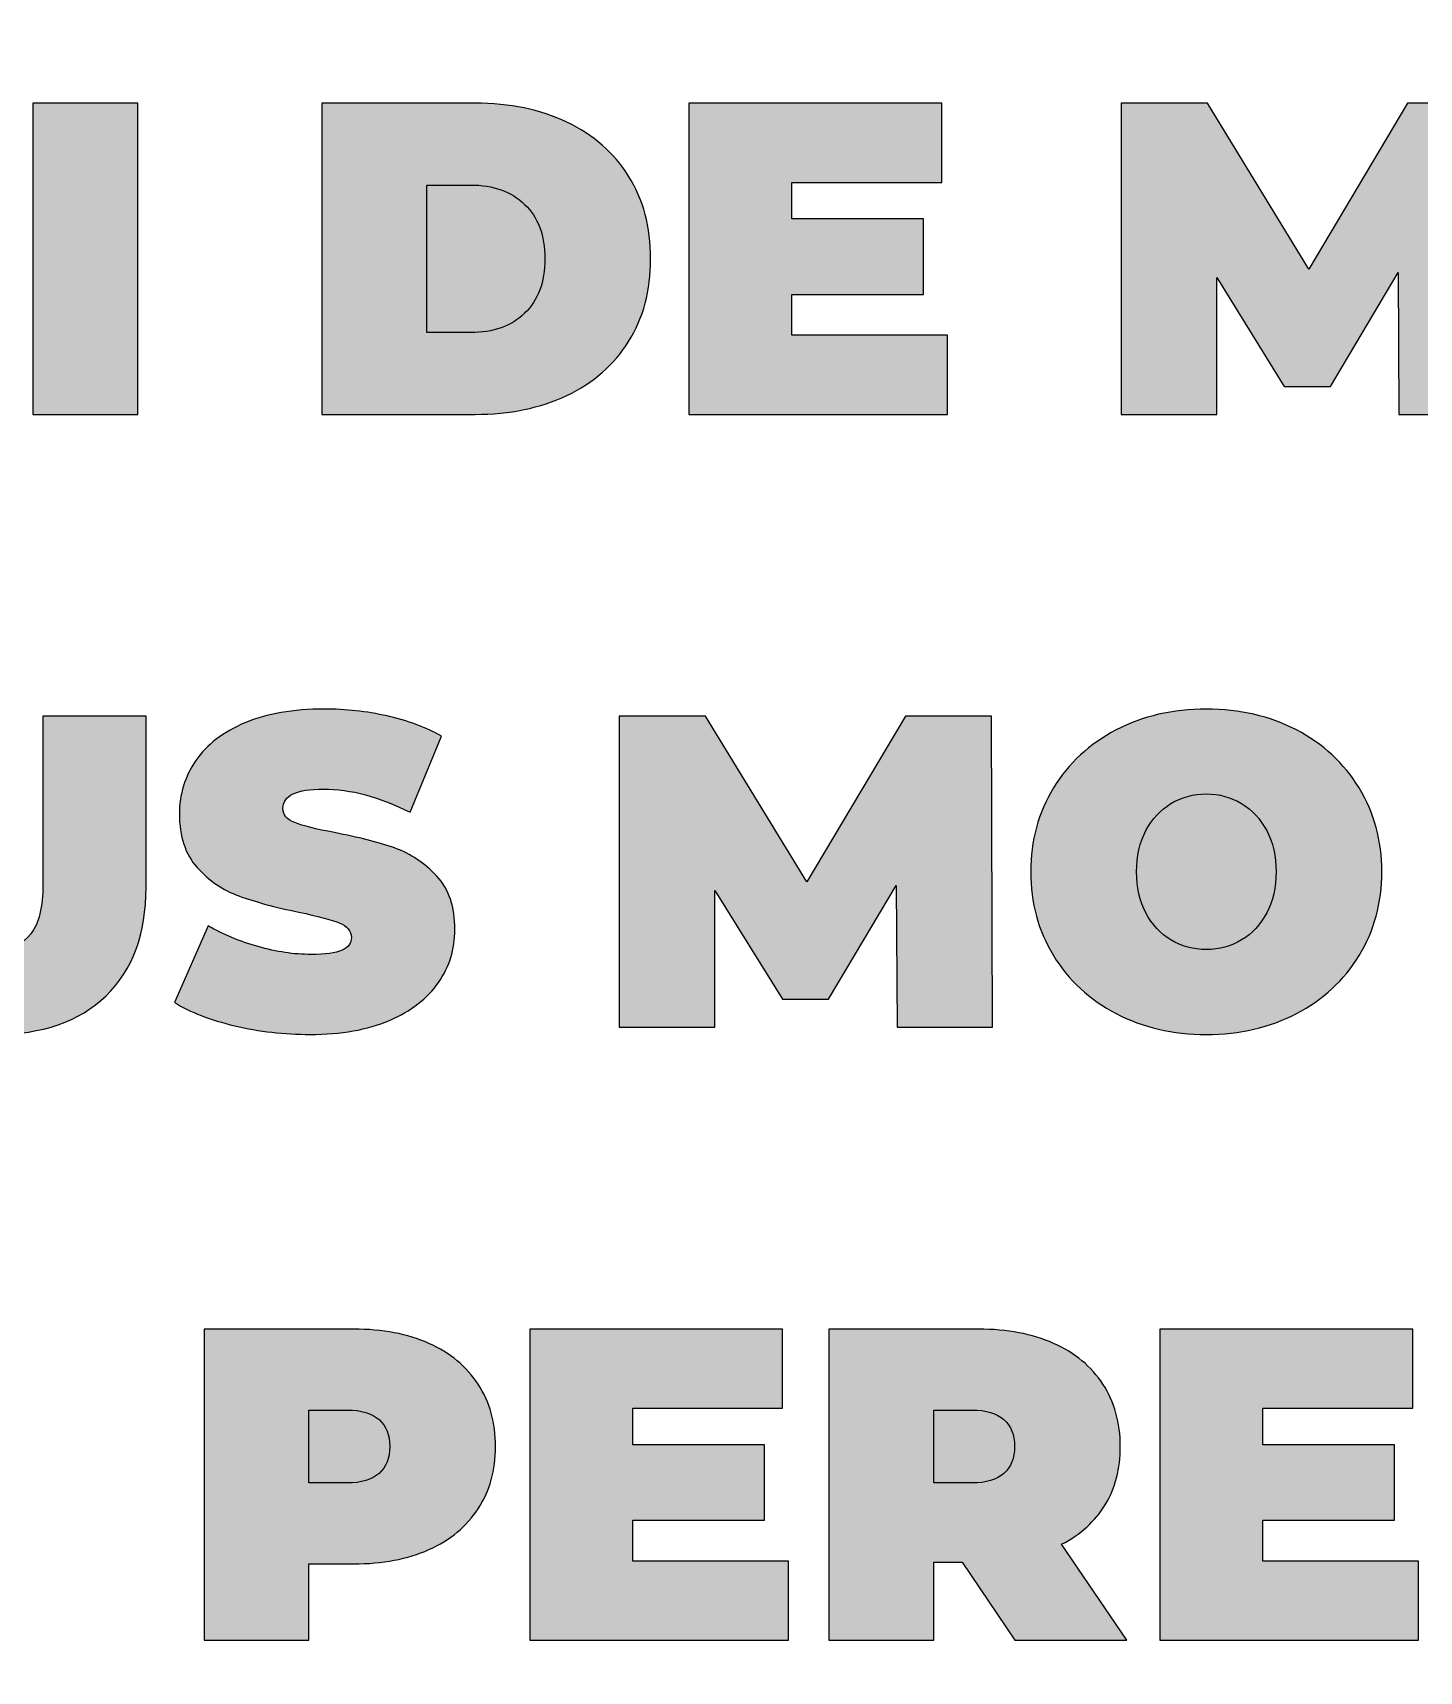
# Model space of a CAD drawing. Header units: centimetres. Extents: x -11.4 to 58.6, y -38.7 to 22.4.
# Drawn here: x -1.379 to 0.333, y 8.939 to 10.962 of the extents above; entities that cross this region are included whole.
import ezdxf

# ---------------------------------------------------------------- set-up
doc = ezdxf.new("R2010")
doc.units = ezdxf.units.CM
doc.header["$MEASUREMENT"] = 0
doc.layers.add('Camada 1', color=7, linetype='Continuous')

msp = doc.modelspace()

# ---------------------------------------------------------------- hatches: boundary and pattern name
at = {"layer": 'Camada 1', "true_color": 0x373435}
h = msp.add_hatch(color=250, dxfattribs=at)
edge = h.paths.add_edge_path()
edge.add_spline(control_points=[(-1.37905, 10.87494), (-1.37905, 10.87494), (-1.24952, 10.87494), (-1.24952, 10.87494), (-1.24952, 10.87494), (-1.24952, 10.49072), (-1.24952, 10.49072), (-1.24952, 10.49072), (-1.37905, 10.49072), (-1.37905, 10.49072), (-1.37905, 10.49072), (-1.37905, 10.87494), (-1.37905, 10.87494)], knot_values=[0, 0, 0, 0, 0.25, 0.25, 0.25, 0.5, 0.5, 0.5, 0.75, 0.75, 0.75, 1, 1, 1, 1], degree=3, periodic=1)
h = msp.add_hatch(color=250, dxfattribs=at)
edge = h.paths.add_edge_path()
edge.add_spline(control_points=[(-1.02228, 10.87494), (-1.02228, 10.87494), (-0.83291, 10.87494), (-0.83291, 10.87494), (-0.7901, 10.87494), (-0.75232, 10.86717), (-0.71957, 10.85162), (-0.68682, 10.83606), (-0.66138, 10.81383), (-0.64327, 10.78492), (-0.62516, 10.75602), (-0.6161, 10.72198), (-0.6161, 10.68283), (-0.6161, 10.64368), (-0.62516, 10.60965), (-0.64327, 10.58074), (-0.66138, 10.55183), (-0.68682, 10.5296), (-0.71957, 10.51405), (-0.75232, 10.4985), (-0.7901, 10.49072), (-0.83291, 10.49072), (-0.83291, 10.49072), (-1.02228, 10.49072), (-1.02228, 10.49072), (-1.02228, 10.49072), (-1.02228, 10.87494), (-1.02228, 10.87494)], knot_values=[0, 0, 0, 0, 0.1111111, 0.1111111, 0.1111111, 0.2222222, 0.2222222, 0.2222222, 0.3333333, 0.3333333, 0.3333333, 0.4444444, 0.4444444, 0.4444444, 0.5555556, 0.5555556, 0.5555556, 0.6666667, 0.6666667, 0.6666667, 0.7777778, 0.7777778, 0.7777778, 0.8888889, 0.8888889, 0.8888889, 1, 1, 1, 1], degree=3, periodic=1)
h = msp.add_hatch(color=250, dxfattribs=at)
edge = h.paths.add_edge_path()
edge.add_spline(control_points=[(-0.24945, 10.58842), (-0.24945, 10.58842), (-0.24945, 10.49072), (-0.24945, 10.49072), (-0.24945, 10.49072), (-0.5689, 10.49072), (-0.5689, 10.49072), (-0.5689, 10.49072), (-0.5689, 10.87494), (-0.5689, 10.87494), (-0.5689, 10.87494), (-0.25658, 10.87494), (-0.25658, 10.87494), (-0.25658, 10.87494), (-0.25658, 10.77724), (-0.25658, 10.77724), (-0.25658, 10.77724), (-0.44156, 10.77724), (-0.44156, 10.77724), (-0.44156, 10.77724), (-0.44156, 10.73223), (-0.44156, 10.73223), (-0.44156, 10.73223), (-0.27909, 10.73223), (-0.27909, 10.73223), (-0.27909, 10.73223), (-0.27909, 10.63892), (-0.27909, 10.63892), (-0.27909, 10.63892), (-0.44156, 10.63892), (-0.44156, 10.63892), (-0.44156, 10.63892), (-0.44156, 10.58842), (-0.44156, 10.58842), (-0.44156, 10.58842), (-0.24945, 10.58842), (-0.24945, 10.58842)], knot_values=[0, 0, 0, 0, 0.0833333, 0.0833333, 0.0833333, 0.1666667, 0.1666667, 0.1666667, 0.25, 0.25, 0.25, 0.3333333, 0.3333333, 0.3333333, 0.4166667, 0.4166667, 0.4166667, 0.5, 0.5, 0.5, 0.5833333, 0.5833333, 0.5833333, 0.6666667, 0.6666667, 0.6666667, 0.75, 0.75, 0.75, 0.8333333, 0.8333333, 0.8333333, 0.9166667, 0.9166667, 0.9166667, 1, 1, 1, 1], degree=3, periodic=1)
h = msp.add_hatch(color=250, dxfattribs=at)
edge = h.paths.add_edge_path()
edge.add_spline(control_points=[(0.30822, 10.49072), (0.30822, 10.49072), (0.30712, 10.66582), (0.30712, 10.66582), (0.30712, 10.66582), (0.22369, 10.5253), (0.22369, 10.5253), (0.22369, 10.5253), (0.16661, 10.5253), (0.16661, 10.5253), (0.16661, 10.5253), (0.08318, 10.65978), (0.08318, 10.65978), (0.08318, 10.65978), (0.08318, 10.49072), (0.08318, 10.49072), (0.08318, 10.49072), (-0.03483, 10.49072), (-0.03483, 10.49072), (-0.03483, 10.49072), (-0.03483, 10.87494), (-0.03483, 10.87494), (-0.03483, 10.87494), (0.07165, 10.87494), (0.07165, 10.87494), (0.07165, 10.87494), (0.1968, 10.67021), (0.1968, 10.67021), (0.1968, 10.67021), (0.31865, 10.87494), (0.31865, 10.87494), (0.31865, 10.87494), (0.42513, 10.87494), (0.42513, 10.87494), (0.42513, 10.87494), (0.42623, 10.49072), (0.42623, 10.49072), (0.42623, 10.49072), (0.30822, 10.49072), (0.30822, 10.49072)], knot_values=[0, 0, 0, 0, 0.0769231, 0.0769231, 0.0769231, 0.1538462, 0.1538462, 0.1538462, 0.2307692, 0.2307692, 0.2307692, 0.3076923, 0.3076923, 0.3076923, 0.3846154, 0.3846154, 0.3846154, 0.4615385, 0.4615385, 0.4615385, 0.5384615, 0.5384615, 0.5384615, 0.6153846, 0.6153846, 0.6153846, 0.6923077, 0.6923077, 0.6923077, 0.7692308, 0.7692308, 0.7692308, 0.8461538, 0.8461538, 0.8461538, 0.9230769, 0.9230769, 0.9230769, 1, 1, 1, 1], degree=3, periodic=1)
h = msp.add_hatch(color=250, dxfattribs=at)
edge = h.paths.add_edge_path()
edge.add_spline(control_points=[(-0.8384, 10.59172), (-0.81059, 10.59172), (-0.78836, 10.59968), (-0.77171, 10.6156), (-0.75506, 10.63151), (-0.74674, 10.65392), (-0.74674, 10.68283), (-0.74674, 10.71174), (-0.75506, 10.73415), (-0.77171, 10.75007), (-0.78836, 10.76599), (-0.81059, 10.77395), (-0.8384, 10.77395), (-0.8384, 10.77395), (-0.89274, 10.77395), (-0.89274, 10.77395), (-0.89274, 10.77395), (-0.89274, 10.59172), (-0.89274, 10.59172), (-0.89274, 10.59172), (-0.8384, 10.59172), (-0.8384, 10.59172)], knot_values=[0, 0, 0, 0, 0.1428571, 0.1428571, 0.1428571, 0.2857143, 0.2857143, 0.2857143, 0.4285714, 0.4285714, 0.4285714, 0.5714286, 0.5714286, 0.5714286, 0.7142857, 0.7142857, 0.7142857, 0.8571429, 0.8571429, 0.8571429, 1, 1, 1, 1], degree=3, periodic=1)
h = msp.add_hatch(color=250, dxfattribs=at)
edge = h.paths.add_edge_path()
edge.add_spline(control_points=[(-1.42653, 9.72503), (-1.48545, 9.72503), (-1.53137, 9.74095), (-1.5643, 9.77278), (-1.59724, 9.80462), (-1.6137, 9.84926), (-1.6137, 9.90671), (-1.6137, 9.90671), (-1.6137, 10.11803), (-1.6137, 10.11803), (-1.6137, 10.11803), (-1.48417, 10.11803), (-1.48417, 10.11803), (-1.48417, 10.11803), (-1.48417, 9.91055), (-1.48417, 9.91055), (-1.48417, 9.88238), (-1.47914, 9.86188), (-1.46907, 9.84908), (-1.45901, 9.83627), (-1.44447, 9.82986), (-1.42544, 9.82986), (-1.40641, 9.82986), (-1.39186, 9.83627), (-1.3818, 9.84908), (-1.37174, 9.86188), (-1.36671, 9.88238), (-1.36671, 9.91055), (-1.36671, 9.91055), (-1.36671, 10.11803), (-1.36671, 10.11803), (-1.36671, 10.11803), (-1.23936, 10.11803), (-1.23936, 10.11803), (-1.23936, 10.11803), (-1.23936, 9.90671), (-1.23936, 9.90671), (-1.23936, 9.84926), (-1.25583, 9.80462), (-1.28876, 9.77278), (-1.3217, 9.74095), (-1.36762, 9.72503), (-1.42653, 9.72503)], knot_values=[0, 0, 0, 0, 0.0714286, 0.0714286, 0.0714286, 0.1428571, 0.1428571, 0.1428571, 0.2142857, 0.2142857, 0.2142857, 0.2857143, 0.2857143, 0.2857143, 0.3571429, 0.3571429, 0.3571429, 0.4285714, 0.4285714, 0.4285714, 0.5, 0.5, 0.5, 0.5714286, 0.5714286, 0.5714286, 0.6428571, 0.6428571, 0.6428571, 0.7142857, 0.7142857, 0.7142857, 0.7857143, 0.7857143, 0.7857143, 0.8571429, 0.8571429, 0.8571429, 0.9285714, 0.9285714, 0.9285714, 1, 1, 1, 1], degree=3, periodic=1)
h = msp.add_hatch(color=250, dxfattribs=at)
edge = h.paths.add_edge_path()
edge.add_spline(control_points=[(-1.03683, 9.72503), (-1.06866, 9.72503), (-1.09967, 9.72859), (-1.12986, 9.73573), (-1.16005, 9.74287), (-1.18484, 9.75247), (-1.20424, 9.76455), (-1.20424, 9.76455), (-1.16252, 9.85896), (-1.16252, 9.85896), (-1.14423, 9.84835), (-1.12373, 9.83984), (-1.10104, 9.83343), (-1.07836, 9.82703), (-1.05659, 9.82383), (-1.03573, 9.82383), (-1.0178, 9.82383), (-1.00499, 9.82556), (-0.99731, 9.82904), (-0.98962, 9.83252), (-0.98578, 9.83773), (-0.98578, 9.84468), (-0.98578, 9.85274), (-0.99081, 9.85877), (-1.00087, 9.8628), (-1.01094, 9.86682), (-1.02749, 9.87121), (-1.05055, 9.87597), (-1.08019, 9.88219), (-1.10489, 9.88887), (-1.12465, 9.89601), (-1.14441, 9.90314), (-1.1616, 9.91485), (-1.17624, 9.93114), (-1.19088, 9.94742), (-1.1982, 9.96946), (-1.1982, 9.99727), (-1.1982, 10.02143), (-1.19143, 10.04338), (-1.17789, 10.06314), (-1.16435, 10.0829), (-1.14413, 10.09845), (-1.11723, 10.1098), (-1.09034, 10.12114), (-1.05768, 10.12681), (-1.01926, 10.12681), (-0.99291, 10.12681), (-0.96703, 10.12398), (-0.94159, 10.11831), (-0.91616, 10.11263), (-0.89375, 10.10431), (-0.87436, 10.09333), (-0.87436, 10.09333), (-0.91333, 9.99947), (-0.91333, 9.99947), (-0.95102, 10.0185), (-0.9867, 10.02801), (-1.02036, 10.02801), (-1.05366, 10.02801), (-1.07031, 10.01996), (-1.07031, 10.00386), (-1.07031, 9.99618), (-1.06537, 9.99042), (-1.05549, 9.98657), (-1.04561, 9.98273), (-1.02932, 9.97861), (-1.00664, 9.97422), (-0.97736, 9.96873), (-0.95266, 9.96242), (-0.93254, 9.95529), (-0.91241, 9.94815), (-0.89494, 9.93653), (-0.88012, 9.92043), (-0.8653, 9.90433), (-0.85789, 9.88238), (-0.85789, 9.85456), (-0.85789, 9.83041), (-0.86466, 9.80855), (-0.8782, 9.78897), (-0.89174, 9.7694), (-0.91195, 9.75385), (-0.93885, 9.74232), (-0.96574, 9.73079), (-0.9984, 9.72503), (-1.03683, 9.72503)], knot_values=[0, 0, 0, 0, 0.0357143, 0.0357143, 0.0357143, 0.0714286, 0.0714286, 0.0714286, 0.1071429, 0.1071429, 0.1071429, 0.1428571, 0.1428571, 0.1428571, 0.1785714, 0.1785714, 0.1785714, 0.2142857, 0.2142857, 0.2142857, 0.25, 0.25, 0.25, 0.2857143, 0.2857143, 0.2857143, 0.3214286, 0.3214286, 0.3214286, 0.3571429, 0.3571429, 0.3571429, 0.3928571, 0.3928571, 0.3928571, 0.4285714, 0.4285714, 0.4285714, 0.4642857, 0.4642857, 0.4642857, 0.5, 0.5, 0.5, 0.5357143, 0.5357143, 0.5357143, 0.5714286, 0.5714286, 0.5714286, 0.6071429, 0.6071429, 0.6071429, 0.6428571, 0.6428571, 0.6428571, 0.6785714, 0.6785714, 0.6785714, 0.7142857, 0.7142857, 0.7142857, 0.75, 0.75, 0.75, 0.7857143, 0.7857143, 0.7857143, 0.8214286, 0.8214286, 0.8214286, 0.8571429, 0.8571429, 0.8571429, 0.8928571, 0.8928571, 0.8928571, 0.9285714, 0.9285714, 0.9285714, 0.9642857, 0.9642857, 0.9642857, 1, 1, 1, 1], degree=3, periodic=1)
h = msp.add_hatch(color=250, dxfattribs=at)
edge = h.paths.add_edge_path()
edge.add_spline(control_points=[(-0.31175, 9.73381), (-0.31175, 9.73381), (-0.31285, 9.9089), (-0.31285, 9.9089), (-0.31285, 9.9089), (-0.39628, 9.76839), (-0.39628, 9.76839), (-0.39628, 9.76839), (-0.45336, 9.76839), (-0.45336, 9.76839), (-0.45336, 9.76839), (-0.53679, 9.90287), (-0.53679, 9.90287), (-0.53679, 9.90287), (-0.53679, 9.73381), (-0.53679, 9.73381), (-0.53679, 9.73381), (-0.6548, 9.73381), (-0.6548, 9.73381), (-0.6548, 9.73381), (-0.6548, 10.11803), (-0.6548, 10.11803), (-0.6548, 10.11803), (-0.54832, 10.11803), (-0.54832, 10.11803), (-0.54832, 10.11803), (-0.42317, 9.9133), (-0.42317, 9.9133), (-0.42317, 9.9133), (-0.30132, 10.11803), (-0.30132, 10.11803), (-0.30132, 10.11803), (-0.19484, 10.11803), (-0.19484, 10.11803), (-0.19484, 10.11803), (-0.19374, 9.73381), (-0.19374, 9.73381), (-0.19374, 9.73381), (-0.31175, 9.73381), (-0.31175, 9.73381)], knot_values=[0, 0, 0, 0, 0.0769231, 0.0769231, 0.0769231, 0.1538462, 0.1538462, 0.1538462, 0.2307692, 0.2307692, 0.2307692, 0.3076923, 0.3076923, 0.3076923, 0.3846154, 0.3846154, 0.3846154, 0.4615385, 0.4615385, 0.4615385, 0.5384615, 0.5384615, 0.5384615, 0.6153846, 0.6153846, 0.6153846, 0.6923077, 0.6923077, 0.6923077, 0.7692308, 0.7692308, 0.7692308, 0.8461538, 0.8461538, 0.8461538, 0.9230769, 0.9230769, 0.9230769, 1, 1, 1, 1], degree=3, periodic=1)
h = msp.add_hatch(color=250, dxfattribs=at)
edge = h.paths.add_edge_path()
edge.add_spline(control_points=[(0.07028, 9.72503), (0.02893, 9.72503), (-0.00821, 9.73363), (-0.04115, 9.75083), (-0.07408, 9.76802), (-0.09988, 9.7919), (-0.11854, 9.82246), (-0.1372, 9.85301), (-0.14653, 9.8875), (-0.14653, 9.92592), (-0.14653, 9.96434), (-0.1372, 9.99883), (-0.11854, 10.02939), (-0.09988, 10.05994), (-0.07408, 10.08382), (-0.04115, 10.10101), (-0.00821, 10.11821), (0.02893, 10.12681), (0.07028, 10.12681), (0.11162, 10.12681), (0.14877, 10.11821), (0.1817, 10.10101), (0.21463, 10.08382), (0.24043, 10.05994), (0.25909, 10.02939), (0.27775, 9.99883), (0.28709, 9.96434), (0.28709, 9.92592), (0.28709, 9.8875), (0.27775, 9.85301), (0.25909, 9.82246), (0.24043, 9.7919), (0.21463, 9.76802), (0.1817, 9.75083), (0.14877, 9.73363), (0.11162, 9.72503), (0.07028, 9.72503)], knot_values=[0, 0, 0, 0, 0.0833333, 0.0833333, 0.0833333, 0.1666667, 0.1666667, 0.1666667, 0.25, 0.25, 0.25, 0.3333333, 0.3333333, 0.3333333, 0.4166667, 0.4166667, 0.4166667, 0.5, 0.5, 0.5, 0.5833333, 0.5833333, 0.5833333, 0.6666667, 0.6666667, 0.6666667, 0.75, 0.75, 0.75, 0.8333333, 0.8333333, 0.8333333, 0.9166667, 0.9166667, 0.9166667, 1, 1, 1, 1], degree=3, periodic=1)
h = msp.add_hatch(color=250, dxfattribs=at)
edge = h.paths.add_edge_path()
edge.add_spline(control_points=[(0.07028, 9.82986), (0.08637, 9.82986), (0.10092, 9.8338), (0.11391, 9.84167), (0.1269, 9.84953), (0.13724, 9.86069), (0.14492, 9.87515), (0.15261, 9.8896), (0.15645, 9.90653), (0.15645, 9.92592), (0.15645, 9.94531), (0.15261, 9.96224), (0.14492, 9.97669), (0.13724, 9.99115), (0.1269, 10.00231), (0.11391, 10.01018), (0.10092, 10.01804), (0.08637, 10.02197), (0.07028, 10.02197), (0.05418, 10.02197), (0.03963, 10.01804), (0.02664, 10.01018), (0.01365, 10.00231), (0.00331, 9.99115), (-0.00437, 9.97669), (-0.01206, 9.96224), (-0.0159, 9.94531), (-0.0159, 9.92592), (-0.0159, 9.90653), (-0.01206, 9.8896), (-0.00437, 9.87515), (0.00331, 9.86069), (0.01365, 9.84953), (0.02664, 9.84167), (0.03963, 9.8338), (0.05418, 9.82986), (0.07028, 9.82986)], knot_values=[0, 0, 0, 0, 0.0833333, 0.0833333, 0.0833333, 0.1666667, 0.1666667, 0.1666667, 0.25, 0.25, 0.25, 0.3333333, 0.3333333, 0.3333333, 0.4166667, 0.4166667, 0.4166667, 0.5, 0.5, 0.5, 0.5833333, 0.5833333, 0.5833333, 0.6666667, 0.6666667, 0.6666667, 0.75, 0.75, 0.75, 0.8333333, 0.8333333, 0.8333333, 0.9166667, 0.9166667, 0.9166667, 1, 1, 1, 1], degree=3, periodic=1)
h = msp.add_hatch(color=250, dxfattribs=at)
edge = h.paths.add_edge_path()
edge.add_spline(control_points=[(-0.98276, 9.36112), (-0.94726, 9.36112), (-0.91634, 9.35526), (-0.89, 9.34355), (-0.86365, 9.33184), (-0.84334, 9.31501), (-0.82907, 9.29306), (-0.8148, 9.2711), (-0.80766, 9.24548), (-0.80766, 9.21621), (-0.80766, 9.18694), (-0.8148, 9.16132), (-0.82907, 9.13937), (-0.84334, 9.11741), (-0.86365, 9.10058), (-0.89, 9.08887), (-0.91634, 9.07716), (-0.94726, 9.07131), (-0.98276, 9.07131), (-0.98276, 9.07131), (-1.0382, 9.07131), (-1.0382, 9.07131), (-1.0382, 9.07131), (-1.0382, 8.9769), (-1.0382, 8.9769), (-1.0382, 8.9769), (-1.16773, 8.9769), (-1.16773, 8.9769), (-1.16773, 8.9769), (-1.16773, 9.36112), (-1.16773, 9.36112), (-1.16773, 9.36112), (-0.98276, 9.36112), (-0.98276, 9.36112)], knot_values=[0, 0, 0, 0, 0.0909091, 0.0909091, 0.0909091, 0.1818182, 0.1818182, 0.1818182, 0.2727273, 0.2727273, 0.2727273, 0.3636364, 0.3636364, 0.3636364, 0.4545455, 0.4545455, 0.4545455, 0.5454545, 0.5454545, 0.5454545, 0.6363636, 0.6363636, 0.6363636, 0.7272727, 0.7272727, 0.7272727, 0.8181818, 0.8181818, 0.8181818, 0.9090909, 0.9090909, 0.9090909, 1, 1, 1, 1], degree=3, periodic=1)
h = msp.add_hatch(color=250, dxfattribs=at)
edge = h.paths.add_edge_path()
edge.add_spline(control_points=[(-0.44595, 9.0746), (-0.44595, 9.0746), (-0.44595, 8.9769), (-0.44595, 8.9769), (-0.44595, 8.9769), (-0.7654, 8.9769), (-0.7654, 8.9769), (-0.7654, 8.9769), (-0.7654, 9.36112), (-0.7654, 9.36112), (-0.7654, 9.36112), (-0.45308, 9.36112), (-0.45308, 9.36112), (-0.45308, 9.36112), (-0.45308, 9.26342), (-0.45308, 9.26342), (-0.45308, 9.26342), (-0.63806, 9.26342), (-0.63806, 9.26342), (-0.63806, 9.26342), (-0.63806, 9.21841), (-0.63806, 9.21841), (-0.63806, 9.21841), (-0.47559, 9.21841), (-0.47559, 9.21841), (-0.47559, 9.21841), (-0.47559, 9.1251), (-0.47559, 9.1251), (-0.47559, 9.1251), (-0.63806, 9.1251), (-0.63806, 9.1251), (-0.63806, 9.1251), (-0.63806, 9.0746), (-0.63806, 9.0746), (-0.63806, 9.0746), (-0.44595, 9.0746), (-0.44595, 9.0746)], knot_values=[0, 0, 0, 0, 0.0833333, 0.0833333, 0.0833333, 0.1666667, 0.1666667, 0.1666667, 0.25, 0.25, 0.25, 0.3333333, 0.3333333, 0.3333333, 0.4166667, 0.4166667, 0.4166667, 0.5, 0.5, 0.5, 0.5833333, 0.5833333, 0.5833333, 0.6666667, 0.6666667, 0.6666667, 0.75, 0.75, 0.75, 0.8333333, 0.8333333, 0.8333333, 0.9166667, 0.9166667, 0.9166667, 1, 1, 1, 1], degree=3, periodic=1)
h = msp.add_hatch(color=250, dxfattribs=at)
edge = h.paths.add_edge_path()
edge.add_spline(control_points=[(-0.23133, 9.0735), (-0.23133, 9.0735), (-0.26646, 9.0735), (-0.26646, 9.0735), (-0.26646, 9.0735), (-0.26646, 8.9769), (-0.26646, 8.9769), (-0.26646, 8.9769), (-0.396, 8.9769), (-0.396, 8.9769), (-0.396, 8.9769), (-0.396, 9.36112), (-0.396, 9.36112), (-0.396, 9.36112), (-0.21103, 9.36112), (-0.21103, 9.36112), (-0.17553, 9.36112), (-0.14461, 9.35526), (-0.11826, 9.34355), (-0.09192, 9.33184), (-0.07161, 9.31501), (-0.05734, 9.29306), (-0.04307, 9.2711), (-0.03593, 9.24548), (-0.03593, 9.21621), (-0.03593, 9.18877), (-0.04215, 9.1648), (-0.05459, 9.14431), (-0.06704, 9.12382), (-0.08496, 9.10753), (-0.10838, 9.09546), (-0.10838, 9.09546), (-0.0277, 8.9769), (-0.0277, 8.9769), (-0.0277, 8.9769), (-0.16602, 8.9769), (-0.16602, 8.9769), (-0.16602, 8.9769), (-0.23133, 9.0735), (-0.23133, 9.0735)], knot_values=[0, 0, 0, 0, 0.0769231, 0.0769231, 0.0769231, 0.1538462, 0.1538462, 0.1538462, 0.2307692, 0.2307692, 0.2307692, 0.3076923, 0.3076923, 0.3076923, 0.3846154, 0.3846154, 0.3846154, 0.4615385, 0.4615385, 0.4615385, 0.5384615, 0.5384615, 0.5384615, 0.6153846, 0.6153846, 0.6153846, 0.6923077, 0.6923077, 0.6923077, 0.7692308, 0.7692308, 0.7692308, 0.8461538, 0.8461538, 0.8461538, 0.9230769, 0.9230769, 0.9230769, 1, 1, 1, 1], degree=3, periodic=1)
h = msp.add_hatch(color=250, dxfattribs=at)
edge = h.paths.add_edge_path()
edge.add_spline(control_points=[(0.33237, 9.0746), (0.33237, 9.0746), (0.33237, 8.9769), (0.33237, 8.9769), (0.33237, 8.9769), (0.01292, 8.9769), (0.01292, 8.9769), (0.01292, 8.9769), (0.01292, 9.36112), (0.01292, 9.36112), (0.01292, 9.36112), (0.32523, 9.36112), (0.32523, 9.36112), (0.32523, 9.36112), (0.32523, 9.26342), (0.32523, 9.26342), (0.32523, 9.26342), (0.14026, 9.26342), (0.14026, 9.26342), (0.14026, 9.26342), (0.14026, 9.21841), (0.14026, 9.21841), (0.14026, 9.21841), (0.30273, 9.21841), (0.30273, 9.21841), (0.30273, 9.21841), (0.30273, 9.1251), (0.30273, 9.1251), (0.30273, 9.1251), (0.14026, 9.1251), (0.14026, 9.1251), (0.14026, 9.1251), (0.14026, 9.0746), (0.14026, 9.0746), (0.14026, 9.0746), (0.33237, 9.0746), (0.33237, 9.0746)], knot_values=[0, 0, 0, 0, 0.0833333, 0.0833333, 0.0833333, 0.1666667, 0.1666667, 0.1666667, 0.25, 0.25, 0.25, 0.3333333, 0.3333333, 0.3333333, 0.4166667, 0.4166667, 0.4166667, 0.5, 0.5, 0.5, 0.5833333, 0.5833333, 0.5833333, 0.6666667, 0.6666667, 0.6666667, 0.75, 0.75, 0.75, 0.8333333, 0.8333333, 0.8333333, 0.9166667, 0.9166667, 0.9166667, 1, 1, 1, 1], degree=3, periodic=1)
h = msp.add_hatch(color=250, dxfattribs=at)
edge = h.paths.add_edge_path()
edge.add_spline(control_points=[(-0.99099, 9.1712), (-0.97343, 9.1712), (-0.96025, 9.17514), (-0.95147, 9.18301), (-0.94269, 9.19087), (-0.9383, 9.20194), (-0.9383, 9.21621), (-0.9383, 9.23048), (-0.94269, 9.24155), (-0.95147, 9.24942), (-0.96025, 9.25729), (-0.97343, 9.26122), (-0.99099, 9.26122), (-0.99099, 9.26122), (-1.0382, 9.26122), (-1.0382, 9.26122), (-1.0382, 9.26122), (-1.0382, 9.1712), (-1.0382, 9.1712), (-1.0382, 9.1712), (-0.99099, 9.1712), (-0.99099, 9.1712)], knot_values=[0, 0, 0, 0, 0.1428571, 0.1428571, 0.1428571, 0.2857143, 0.2857143, 0.2857143, 0.4285714, 0.4285714, 0.4285714, 0.5714286, 0.5714286, 0.5714286, 0.7142857, 0.7142857, 0.7142857, 0.8571429, 0.8571429, 0.8571429, 1, 1, 1, 1], degree=3, periodic=1)
h = msp.add_hatch(color=250, dxfattribs=at)
edge = h.paths.add_edge_path()
edge.add_spline(control_points=[(-0.16657, 9.21621), (-0.16657, 9.23048), (-0.17096, 9.24155), (-0.17974, 9.24942), (-0.18852, 9.25729), (-0.20169, 9.26122), (-0.21926, 9.26122), (-0.21926, 9.26122), (-0.26646, 9.26122), (-0.26646, 9.26122), (-0.26646, 9.26122), (-0.26646, 9.1712), (-0.26646, 9.1712), (-0.26646, 9.1712), (-0.21926, 9.1712), (-0.21926, 9.1712), (-0.20169, 9.1712), (-0.18852, 9.17514), (-0.17974, 9.18301), (-0.17096, 9.19087), (-0.16657, 9.20194), (-0.16657, 9.21621)], knot_values=[0, 0, 0, 0, 0.1428571, 0.1428571, 0.1428571, 0.2857143, 0.2857143, 0.2857143, 0.4285714, 0.4285714, 0.4285714, 0.5714286, 0.5714286, 0.5714286, 0.7142857, 0.7142857, 0.7142857, 0.8571429, 0.8571429, 0.8571429, 1, 1, 1, 1], degree=3, periodic=1)

# ---------------------------------------------------------------- linework, layer by layer
at = {"layer": 'Camada 1', "color": 250, "lineweight": 20}
msp.add_open_spline([(-6.39065, 22.42335), (-6.39065, 22.42335), (-3.39065, 22.42335), (-3.39065, 22.42335), (2.10935, 22.42335), (6.60935, 17.92336), (6.60935, 12.42336), (6.60935, 12.42336), (6.60935, -27.57665), (6.60935, -27.57665), (6.60935, -27.57665), (-11.39065, -27.57665), (-11.39065, -27.57665), (-11.39065, -27.57665), (-11.39065, 17.42334), (-11.39065, 17.42334), (-11.39065, 20.17334), (-9.14065, 22.42335), (-6.39065, 22.42335)], degree=3, knots=[0, 0, 0, 0, 0.1666667, 0.1666667, 0.1666667, 0.3333333, 0.3333333, 0.3333333, 0.5, 0.5, 0.5, 0.6666667, 0.6666667, 0.6666667, 0.8333333, 0.8333333, 0.8333333, 1, 1, 1, 1], dxfattribs=at)
at = {"layer": 'Camada 1', "color": 250}
for points, knots in [([(-1.37905, 10.87494), (-1.37905, 10.87494), (-1.24952, 10.87494), (-1.24952, 10.87494), (-1.24952, 10.87494), (-1.24952, 10.49072), (-1.24952, 10.49072), (-1.24952, 10.49072), (-1.37905, 10.49072), (-1.37905, 10.49072), (-1.37905, 10.49072), (-1.37905, 10.87494), (-1.37905, 10.87494)], [0, 0, 0, 0, 0.25, 0.25, 0.25, 0.5, 0.5, 0.5, 0.75, 0.75, 0.75, 1, 1, 1, 1]), ([(-1.02228, 10.87494), (-1.02228, 10.87494), (-0.83291, 10.87494), (-0.83291, 10.87494), (-0.7901, 10.87494), (-0.75232, 10.86717), (-0.71957, 10.85162), (-0.68682, 10.83606), (-0.66138, 10.81383), (-0.64327, 10.78492), (-0.62516, 10.75602), (-0.6161, 10.72198), (-0.6161, 10.68283), (-0.6161, 10.64368), (-0.62516, 10.60965), (-0.64327, 10.58074), (-0.66138, 10.55183), (-0.68682, 10.5296), (-0.71957, 10.51405), (-0.75232, 10.4985), (-0.7901, 10.49072), (-0.83291, 10.49072), (-0.83291, 10.49072), (-1.02228, 10.49072), (-1.02228, 10.49072), (-1.02228, 10.49072), (-1.02228, 10.87494), (-1.02228, 10.87494)], [0, 0, 0, 0, 0.1111111, 0.1111111, 0.1111111, 0.2222222, 0.2222222, 0.2222222, 0.3333333, 0.3333333, 0.3333333, 0.4444444, 0.4444444, 0.4444444, 0.5555556, 0.5555556, 0.5555556, 0.6666667, 0.6666667, 0.6666667, 0.7777778, 0.7777778, 0.7777778, 0.8888889, 0.8888889, 0.8888889, 1, 1, 1, 1]), ([(-0.24945, 10.58842), (-0.24945, 10.58842), (-0.24945, 10.49072), (-0.24945, 10.49072), (-0.24945, 10.49072), (-0.5689, 10.49072), (-0.5689, 10.49072), (-0.5689, 10.49072), (-0.5689, 10.87494), (-0.5689, 10.87494), (-0.5689, 10.87494), (-0.25658, 10.87494), (-0.25658, 10.87494), (-0.25658, 10.87494), (-0.25658, 10.77724), (-0.25658, 10.77724), (-0.25658, 10.77724), (-0.44156, 10.77724), (-0.44156, 10.77724), (-0.44156, 10.77724), (-0.44156, 10.73223), (-0.44156, 10.73223), (-0.44156, 10.73223), (-0.27909, 10.73223), (-0.27909, 10.73223), (-0.27909, 10.73223), (-0.27909, 10.63892), (-0.27909, 10.63892), (-0.27909, 10.63892), (-0.44156, 10.63892), (-0.44156, 10.63892), (-0.44156, 10.63892), (-0.44156, 10.58842), (-0.44156, 10.58842), (-0.44156, 10.58842), (-0.24945, 10.58842), (-0.24945, 10.58842)], [0, 0, 0, 0, 0.0833333, 0.0833333, 0.0833333, 0.1666667, 0.1666667, 0.1666667, 0.25, 0.25, 0.25, 0.3333333, 0.3333333, 0.3333333, 0.4166667, 0.4166667, 0.4166667, 0.5, 0.5, 0.5, 0.5833333, 0.5833333, 0.5833333, 0.6666667, 0.6666667, 0.6666667, 0.75, 0.75, 0.75, 0.8333333, 0.8333333, 0.8333333, 0.9166667, 0.9166667, 0.9166667, 1, 1, 1, 1]), ([(0.30822, 10.49072), (0.30822, 10.49072), (0.30712, 10.66582), (0.30712, 10.66582), (0.30712, 10.66582), (0.22369, 10.5253), (0.22369, 10.5253), (0.22369, 10.5253), (0.16661, 10.5253), (0.16661, 10.5253), (0.16661, 10.5253), (0.08318, 10.65978), (0.08318, 10.65978), (0.08318, 10.65978), (0.08318, 10.49072), (0.08318, 10.49072), (0.08318, 10.49072), (-0.03483, 10.49072), (-0.03483, 10.49072), (-0.03483, 10.49072), (-0.03483, 10.87494), (-0.03483, 10.87494), (-0.03483, 10.87494), (0.07165, 10.87494), (0.07165, 10.87494), (0.07165, 10.87494), (0.1968, 10.67021), (0.1968, 10.67021), (0.1968, 10.67021), (0.31865, 10.87494), (0.31865, 10.87494), (0.31865, 10.87494), (0.42513, 10.87494), (0.42513, 10.87494), (0.42513, 10.87494), (0.42623, 10.49072), (0.42623, 10.49072), (0.42623, 10.49072), (0.30822, 10.49072), (0.30822, 10.49072)], [0, 0, 0, 0, 0.0769231, 0.0769231, 0.0769231, 0.1538462, 0.1538462, 0.1538462, 0.2307692, 0.2307692, 0.2307692, 0.3076923, 0.3076923, 0.3076923, 0.3846154, 0.3846154, 0.3846154, 0.4615385, 0.4615385, 0.4615385, 0.5384615, 0.5384615, 0.5384615, 0.6153846, 0.6153846, 0.6153846, 0.6923077, 0.6923077, 0.6923077, 0.7692308, 0.7692308, 0.7692308, 0.8461538, 0.8461538, 0.8461538, 0.9230769, 0.9230769, 0.9230769, 1, 1, 1, 1]), ([(-0.8384, 10.59172), (-0.81059, 10.59172), (-0.78836, 10.59968), (-0.77171, 10.6156), (-0.75506, 10.63151), (-0.74674, 10.65392), (-0.74674, 10.68283), (-0.74674, 10.71174), (-0.75506, 10.73415), (-0.77171, 10.75007), (-0.78836, 10.76599), (-0.81059, 10.77395), (-0.8384, 10.77395), (-0.8384, 10.77395), (-0.89274, 10.77395), (-0.89274, 10.77395), (-0.89274, 10.77395), (-0.89274, 10.59172), (-0.89274, 10.59172), (-0.89274, 10.59172), (-0.8384, 10.59172), (-0.8384, 10.59172)], [0, 0, 0, 0, 0.1428571, 0.1428571, 0.1428571, 0.2857143, 0.2857143, 0.2857143, 0.4285714, 0.4285714, 0.4285714, 0.5714286, 0.5714286, 0.5714286, 0.7142857, 0.7142857, 0.7142857, 0.8571429, 0.8571429, 0.8571429, 1, 1, 1, 1]), ([(-1.42653, 9.72503), (-1.48545, 9.72503), (-1.53137, 9.74095), (-1.5643, 9.77278), (-1.59724, 9.80462), (-1.6137, 9.84926), (-1.6137, 9.90671), (-1.6137, 9.90671), (-1.6137, 10.11803), (-1.6137, 10.11803), (-1.6137, 10.11803), (-1.48417, 10.11803), (-1.48417, 10.11803), (-1.48417, 10.11803), (-1.48417, 9.91055), (-1.48417, 9.91055), (-1.48417, 9.88238), (-1.47914, 9.86188), (-1.46907, 9.84908), (-1.45901, 9.83627), (-1.44447, 9.82986), (-1.42544, 9.82986), (-1.40641, 9.82986), (-1.39186, 9.83627), (-1.3818, 9.84908), (-1.37174, 9.86188), (-1.36671, 9.88238), (-1.36671, 9.91055), (-1.36671, 9.91055), (-1.36671, 10.11803), (-1.36671, 10.11803), (-1.36671, 10.11803), (-1.23936, 10.11803), (-1.23936, 10.11803), (-1.23936, 10.11803), (-1.23936, 9.90671), (-1.23936, 9.90671), (-1.23936, 9.84926), (-1.25583, 9.80462), (-1.28876, 9.77278), (-1.3217, 9.74095), (-1.36762, 9.72503), (-1.42653, 9.72503)], [0, 0, 0, 0, 0.0714286, 0.0714286, 0.0714286, 0.1428571, 0.1428571, 0.1428571, 0.2142857, 0.2142857, 0.2142857, 0.2857143, 0.2857143, 0.2857143, 0.3571429, 0.3571429, 0.3571429, 0.4285714, 0.4285714, 0.4285714, 0.5, 0.5, 0.5, 0.5714286, 0.5714286, 0.5714286, 0.6428571, 0.6428571, 0.6428571, 0.7142857, 0.7142857, 0.7142857, 0.7857143, 0.7857143, 0.7857143, 0.8571429, 0.8571429, 0.8571429, 0.9285714, 0.9285714, 0.9285714, 1, 1, 1, 1]), ([(-1.03683, 9.72503), (-1.06866, 9.72503), (-1.09967, 9.72859), (-1.12986, 9.73573), (-1.16005, 9.74287), (-1.18484, 9.75247), (-1.20424, 9.76455), (-1.20424, 9.76455), (-1.16252, 9.85896), (-1.16252, 9.85896), (-1.14423, 9.84835), (-1.12373, 9.83984), (-1.10104, 9.83343), (-1.07836, 9.82703), (-1.05659, 9.82383), (-1.03573, 9.82383), (-1.0178, 9.82383), (-1.00499, 9.82556), (-0.99731, 9.82904), (-0.98962, 9.83252), (-0.98578, 9.83773), (-0.98578, 9.84468), (-0.98578, 9.85274), (-0.99081, 9.85877), (-1.00087, 9.8628), (-1.01094, 9.86682), (-1.02749, 9.87121), (-1.05055, 9.87597), (-1.08019, 9.88219), (-1.10489, 9.88887), (-1.12465, 9.89601), (-1.14441, 9.90314), (-1.1616, 9.91485), (-1.17624, 9.93114), (-1.19088, 9.94742), (-1.1982, 9.96946), (-1.1982, 9.99727), (-1.1982, 10.02143), (-1.19143, 10.04338), (-1.17789, 10.06314), (-1.16435, 10.0829), (-1.14413, 10.09845), (-1.11723, 10.1098), (-1.09034, 10.12114), (-1.05768, 10.12681), (-1.01926, 10.12681), (-0.99291, 10.12681), (-0.96703, 10.12398), (-0.94159, 10.11831), (-0.91616, 10.11263), (-0.89375, 10.10431), (-0.87436, 10.09333), (-0.87436, 10.09333), (-0.91333, 9.99947), (-0.91333, 9.99947), (-0.95102, 10.0185), (-0.9867, 10.02801), (-1.02036, 10.02801), (-1.05366, 10.02801), (-1.07031, 10.01996), (-1.07031, 10.00386), (-1.07031, 9.99618), (-1.06537, 9.99042), (-1.05549, 9.98657), (-1.04561, 9.98273), (-1.02932, 9.97861), (-1.00664, 9.97422), (-0.97736, 9.96873), (-0.95266, 9.96242), (-0.93254, 9.95529), (-0.91241, 9.94815), (-0.89494, 9.93653), (-0.88012, 9.92043), (-0.8653, 9.90433), (-0.85789, 9.88238), (-0.85789, 9.85456), (-0.85789, 9.83041), (-0.86466, 9.80855), (-0.8782, 9.78897), (-0.89174, 9.7694), (-0.91195, 9.75385), (-0.93885, 9.74232), (-0.96574, 9.73079), (-0.9984, 9.72503), (-1.03683, 9.72503)], [0, 0, 0, 0, 0.0357143, 0.0357143, 0.0357143, 0.0714286, 0.0714286, 0.0714286, 0.1071429, 0.1071429, 0.1071429, 0.1428571, 0.1428571, 0.1428571, 0.1785714, 0.1785714, 0.1785714, 0.2142857, 0.2142857, 0.2142857, 0.25, 0.25, 0.25, 0.2857143, 0.2857143, 0.2857143, 0.3214286, 0.3214286, 0.3214286, 0.3571429, 0.3571429, 0.3571429, 0.3928571, 0.3928571, 0.3928571, 0.4285714, 0.4285714, 0.4285714, 0.4642857, 0.4642857, 0.4642857, 0.5, 0.5, 0.5, 0.5357143, 0.5357143, 0.5357143, 0.5714286, 0.5714286, 0.5714286, 0.6071429, 0.6071429, 0.6071429, 0.6428571, 0.6428571, 0.6428571, 0.6785714, 0.6785714, 0.6785714, 0.7142857, 0.7142857, 0.7142857, 0.75, 0.75, 0.75, 0.7857143, 0.7857143, 0.7857143, 0.8214286, 0.8214286, 0.8214286, 0.8571429, 0.8571429, 0.8571429, 0.8928571, 0.8928571, 0.8928571, 0.9285714, 0.9285714, 0.9285714, 0.9642857, 0.9642857, 0.9642857, 1, 1, 1, 1]), ([(-0.31175, 9.73381), (-0.31175, 9.73381), (-0.31285, 9.9089), (-0.31285, 9.9089), (-0.31285, 9.9089), (-0.39628, 9.76839), (-0.39628, 9.76839), (-0.39628, 9.76839), (-0.45336, 9.76839), (-0.45336, 9.76839), (-0.45336, 9.76839), (-0.53679, 9.90287), (-0.53679, 9.90287), (-0.53679, 9.90287), (-0.53679, 9.73381), (-0.53679, 9.73381), (-0.53679, 9.73381), (-0.6548, 9.73381), (-0.6548, 9.73381), (-0.6548, 9.73381), (-0.6548, 10.11803), (-0.6548, 10.11803), (-0.6548, 10.11803), (-0.54832, 10.11803), (-0.54832, 10.11803), (-0.54832, 10.11803), (-0.42317, 9.9133), (-0.42317, 9.9133), (-0.42317, 9.9133), (-0.30132, 10.11803), (-0.30132, 10.11803), (-0.30132, 10.11803), (-0.19484, 10.11803), (-0.19484, 10.11803), (-0.19484, 10.11803), (-0.19374, 9.73381), (-0.19374, 9.73381), (-0.19374, 9.73381), (-0.31175, 9.73381), (-0.31175, 9.73381)], [0, 0, 0, 0, 0.0769231, 0.0769231, 0.0769231, 0.1538462, 0.1538462, 0.1538462, 0.2307692, 0.2307692, 0.2307692, 0.3076923, 0.3076923, 0.3076923, 0.3846154, 0.3846154, 0.3846154, 0.4615385, 0.4615385, 0.4615385, 0.5384615, 0.5384615, 0.5384615, 0.6153846, 0.6153846, 0.6153846, 0.6923077, 0.6923077, 0.6923077, 0.7692308, 0.7692308, 0.7692308, 0.8461538, 0.8461538, 0.8461538, 0.9230769, 0.9230769, 0.9230769, 1, 1, 1, 1]), ([(0.07028, 9.72503), (0.02893, 9.72503), (-0.00821, 9.73363), (-0.04115, 9.75083), (-0.07408, 9.76802), (-0.09988, 9.7919), (-0.11854, 9.82246), (-0.1372, 9.85301), (-0.14653, 9.8875), (-0.14653, 9.92592), (-0.14653, 9.96434), (-0.1372, 9.99883), (-0.11854, 10.02939), (-0.09988, 10.05994), (-0.07408, 10.08382), (-0.04115, 10.10101), (-0.00821, 10.11821), (0.02893, 10.12681), (0.07028, 10.12681), (0.11162, 10.12681), (0.14877, 10.11821), (0.1817, 10.10101), (0.21463, 10.08382), (0.24043, 10.05994), (0.25909, 10.02939), (0.27775, 9.99883), (0.28709, 9.96434), (0.28709, 9.92592), (0.28709, 9.8875), (0.27775, 9.85301), (0.25909, 9.82246), (0.24043, 9.7919), (0.21463, 9.76802), (0.1817, 9.75083), (0.14877, 9.73363), (0.11162, 9.72503), (0.07028, 9.72503)], [0, 0, 0, 0, 0.0833333, 0.0833333, 0.0833333, 0.1666667, 0.1666667, 0.1666667, 0.25, 0.25, 0.25, 0.3333333, 0.3333333, 0.3333333, 0.4166667, 0.4166667, 0.4166667, 0.5, 0.5, 0.5, 0.5833333, 0.5833333, 0.5833333, 0.6666667, 0.6666667, 0.6666667, 0.75, 0.75, 0.75, 0.8333333, 0.8333333, 0.8333333, 0.9166667, 0.9166667, 0.9166667, 1, 1, 1, 1]), ([(0.07028, 9.82986), (0.08637, 9.82986), (0.10092, 9.8338), (0.11391, 9.84167), (0.1269, 9.84953), (0.13724, 9.86069), (0.14492, 9.87515), (0.15261, 9.8896), (0.15645, 9.90653), (0.15645, 9.92592), (0.15645, 9.94531), (0.15261, 9.96224), (0.14492, 9.97669), (0.13724, 9.99115), (0.1269, 10.00231), (0.11391, 10.01018), (0.10092, 10.01804), (0.08637, 10.02197), (0.07028, 10.02197), (0.05418, 10.02197), (0.03963, 10.01804), (0.02664, 10.01018), (0.01365, 10.00231), (0.00331, 9.99115), (-0.00437, 9.97669), (-0.01206, 9.96224), (-0.0159, 9.94531), (-0.0159, 9.92592), (-0.0159, 9.90653), (-0.01206, 9.8896), (-0.00437, 9.87515), (0.00331, 9.86069), (0.01365, 9.84953), (0.02664, 9.84167), (0.03963, 9.8338), (0.05418, 9.82986), (0.07028, 9.82986)], [0, 0, 0, 0, 0.0833333, 0.0833333, 0.0833333, 0.1666667, 0.1666667, 0.1666667, 0.25, 0.25, 0.25, 0.3333333, 0.3333333, 0.3333333, 0.4166667, 0.4166667, 0.4166667, 0.5, 0.5, 0.5, 0.5833333, 0.5833333, 0.5833333, 0.6666667, 0.6666667, 0.6666667, 0.75, 0.75, 0.75, 0.8333333, 0.8333333, 0.8333333, 0.9166667, 0.9166667, 0.9166667, 1, 1, 1, 1]), ([(-0.98276, 9.36112), (-0.94726, 9.36112), (-0.91634, 9.35526), (-0.89, 9.34355), (-0.86365, 9.33184), (-0.84334, 9.31501), (-0.82907, 9.29306), (-0.8148, 9.2711), (-0.80766, 9.24548), (-0.80766, 9.21621), (-0.80766, 9.18694), (-0.8148, 9.16132), (-0.82907, 9.13937), (-0.84334, 9.11741), (-0.86365, 9.10058), (-0.89, 9.08887), (-0.91634, 9.07716), (-0.94726, 9.07131), (-0.98276, 9.07131), (-0.98276, 9.07131), (-1.0382, 9.07131), (-1.0382, 9.07131), (-1.0382, 9.07131), (-1.0382, 8.9769), (-1.0382, 8.9769), (-1.0382, 8.9769), (-1.16773, 8.9769), (-1.16773, 8.9769), (-1.16773, 8.9769), (-1.16773, 9.36112), (-1.16773, 9.36112), (-1.16773, 9.36112), (-0.98276, 9.36112), (-0.98276, 9.36112)], [0, 0, 0, 0, 0.0909091, 0.0909091, 0.0909091, 0.1818182, 0.1818182, 0.1818182, 0.2727273, 0.2727273, 0.2727273, 0.3636364, 0.3636364, 0.3636364, 0.4545455, 0.4545455, 0.4545455, 0.5454545, 0.5454545, 0.5454545, 0.6363636, 0.6363636, 0.6363636, 0.7272727, 0.7272727, 0.7272727, 0.8181818, 0.8181818, 0.8181818, 0.9090909, 0.9090909, 0.9090909, 1, 1, 1, 1]), ([(-0.44595, 9.0746), (-0.44595, 9.0746), (-0.44595, 8.9769), (-0.44595, 8.9769), (-0.44595, 8.9769), (-0.7654, 8.9769), (-0.7654, 8.9769), (-0.7654, 8.9769), (-0.7654, 9.36112), (-0.7654, 9.36112), (-0.7654, 9.36112), (-0.45308, 9.36112), (-0.45308, 9.36112), (-0.45308, 9.36112), (-0.45308, 9.26342), (-0.45308, 9.26342), (-0.45308, 9.26342), (-0.63806, 9.26342), (-0.63806, 9.26342), (-0.63806, 9.26342), (-0.63806, 9.21841), (-0.63806, 9.21841), (-0.63806, 9.21841), (-0.47559, 9.21841), (-0.47559, 9.21841), (-0.47559, 9.21841), (-0.47559, 9.1251), (-0.47559, 9.1251), (-0.47559, 9.1251), (-0.63806, 9.1251), (-0.63806, 9.1251), (-0.63806, 9.1251), (-0.63806, 9.0746), (-0.63806, 9.0746), (-0.63806, 9.0746), (-0.44595, 9.0746), (-0.44595, 9.0746)], [0, 0, 0, 0, 0.0833333, 0.0833333, 0.0833333, 0.1666667, 0.1666667, 0.1666667, 0.25, 0.25, 0.25, 0.3333333, 0.3333333, 0.3333333, 0.4166667, 0.4166667, 0.4166667, 0.5, 0.5, 0.5, 0.5833333, 0.5833333, 0.5833333, 0.6666667, 0.6666667, 0.6666667, 0.75, 0.75, 0.75, 0.8333333, 0.8333333, 0.8333333, 0.9166667, 0.9166667, 0.9166667, 1, 1, 1, 1]), ([(-0.23133, 9.0735), (-0.23133, 9.0735), (-0.26646, 9.0735), (-0.26646, 9.0735), (-0.26646, 9.0735), (-0.26646, 8.9769), (-0.26646, 8.9769), (-0.26646, 8.9769), (-0.396, 8.9769), (-0.396, 8.9769), (-0.396, 8.9769), (-0.396, 9.36112), (-0.396, 9.36112), (-0.396, 9.36112), (-0.21103, 9.36112), (-0.21103, 9.36112), (-0.17553, 9.36112), (-0.14461, 9.35526), (-0.11826, 9.34355), (-0.09192, 9.33184), (-0.07161, 9.31501), (-0.05734, 9.29306), (-0.04307, 9.2711), (-0.03593, 9.24548), (-0.03593, 9.21621), (-0.03593, 9.18877), (-0.04215, 9.1648), (-0.05459, 9.14431), (-0.06704, 9.12382), (-0.08496, 9.10753), (-0.10838, 9.09546), (-0.10838, 9.09546), (-0.0277, 8.9769), (-0.0277, 8.9769), (-0.0277, 8.9769), (-0.16602, 8.9769), (-0.16602, 8.9769), (-0.16602, 8.9769), (-0.23133, 9.0735), (-0.23133, 9.0735)], [0, 0, 0, 0, 0.0769231, 0.0769231, 0.0769231, 0.1538462, 0.1538462, 0.1538462, 0.2307692, 0.2307692, 0.2307692, 0.3076923, 0.3076923, 0.3076923, 0.3846154, 0.3846154, 0.3846154, 0.4615385, 0.4615385, 0.4615385, 0.5384615, 0.5384615, 0.5384615, 0.6153846, 0.6153846, 0.6153846, 0.6923077, 0.6923077, 0.6923077, 0.7692308, 0.7692308, 0.7692308, 0.8461538, 0.8461538, 0.8461538, 0.9230769, 0.9230769, 0.9230769, 1, 1, 1, 1]), ([(0.33237, 9.0746), (0.33237, 9.0746), (0.33237, 8.9769), (0.33237, 8.9769), (0.33237, 8.9769), (0.01292, 8.9769), (0.01292, 8.9769), (0.01292, 8.9769), (0.01292, 9.36112), (0.01292, 9.36112), (0.01292, 9.36112), (0.32523, 9.36112), (0.32523, 9.36112), (0.32523, 9.36112), (0.32523, 9.26342), (0.32523, 9.26342), (0.32523, 9.26342), (0.14026, 9.26342), (0.14026, 9.26342), (0.14026, 9.26342), (0.14026, 9.21841), (0.14026, 9.21841), (0.14026, 9.21841), (0.30273, 9.21841), (0.30273, 9.21841), (0.30273, 9.21841), (0.30273, 9.1251), (0.30273, 9.1251), (0.30273, 9.1251), (0.14026, 9.1251), (0.14026, 9.1251), (0.14026, 9.1251), (0.14026, 9.0746), (0.14026, 9.0746), (0.14026, 9.0746), (0.33237, 9.0746), (0.33237, 9.0746)], [0, 0, 0, 0, 0.0833333, 0.0833333, 0.0833333, 0.1666667, 0.1666667, 0.1666667, 0.25, 0.25, 0.25, 0.3333333, 0.3333333, 0.3333333, 0.4166667, 0.4166667, 0.4166667, 0.5, 0.5, 0.5, 0.5833333, 0.5833333, 0.5833333, 0.6666667, 0.6666667, 0.6666667, 0.75, 0.75, 0.75, 0.8333333, 0.8333333, 0.8333333, 0.9166667, 0.9166667, 0.9166667, 1, 1, 1, 1]), ([(-0.99099, 9.1712), (-0.97343, 9.1712), (-0.96025, 9.17514), (-0.95147, 9.18301), (-0.94269, 9.19087), (-0.9383, 9.20194), (-0.9383, 9.21621), (-0.9383, 9.23048), (-0.94269, 9.24155), (-0.95147, 9.24942), (-0.96025, 9.25729), (-0.97343, 9.26122), (-0.99099, 9.26122), (-0.99099, 9.26122), (-1.0382, 9.26122), (-1.0382, 9.26122), (-1.0382, 9.26122), (-1.0382, 9.1712), (-1.0382, 9.1712), (-1.0382, 9.1712), (-0.99099, 9.1712), (-0.99099, 9.1712)], [0, 0, 0, 0, 0.1428571, 0.1428571, 0.1428571, 0.2857143, 0.2857143, 0.2857143, 0.4285714, 0.4285714, 0.4285714, 0.5714286, 0.5714286, 0.5714286, 0.7142857, 0.7142857, 0.7142857, 0.8571429, 0.8571429, 0.8571429, 1, 1, 1, 1]), ([(-0.16657, 9.21621), (-0.16657, 9.23048), (-0.17096, 9.24155), (-0.17974, 9.24942), (-0.18852, 9.25729), (-0.20169, 9.26122), (-0.21926, 9.26122), (-0.21926, 9.26122), (-0.26646, 9.26122), (-0.26646, 9.26122), (-0.26646, 9.26122), (-0.26646, 9.1712), (-0.26646, 9.1712), (-0.26646, 9.1712), (-0.21926, 9.1712), (-0.21926, 9.1712), (-0.20169, 9.1712), (-0.18852, 9.17514), (-0.17974, 9.18301), (-0.17096, 9.19087), (-0.16657, 9.20194), (-0.16657, 9.21621)], [0, 0, 0, 0, 0.1428571, 0.1428571, 0.1428571, 0.2857143, 0.2857143, 0.2857143, 0.4285714, 0.4285714, 0.4285714, 0.5714286, 0.5714286, 0.5714286, 0.7142857, 0.7142857, 0.7142857, 0.8571429, 0.8571429, 0.8571429, 1, 1, 1, 1])]:
    msp.add_open_spline(points, degree=3, knots=knots, dxfattribs=at)

doc.saveas('drawing.dxf')
